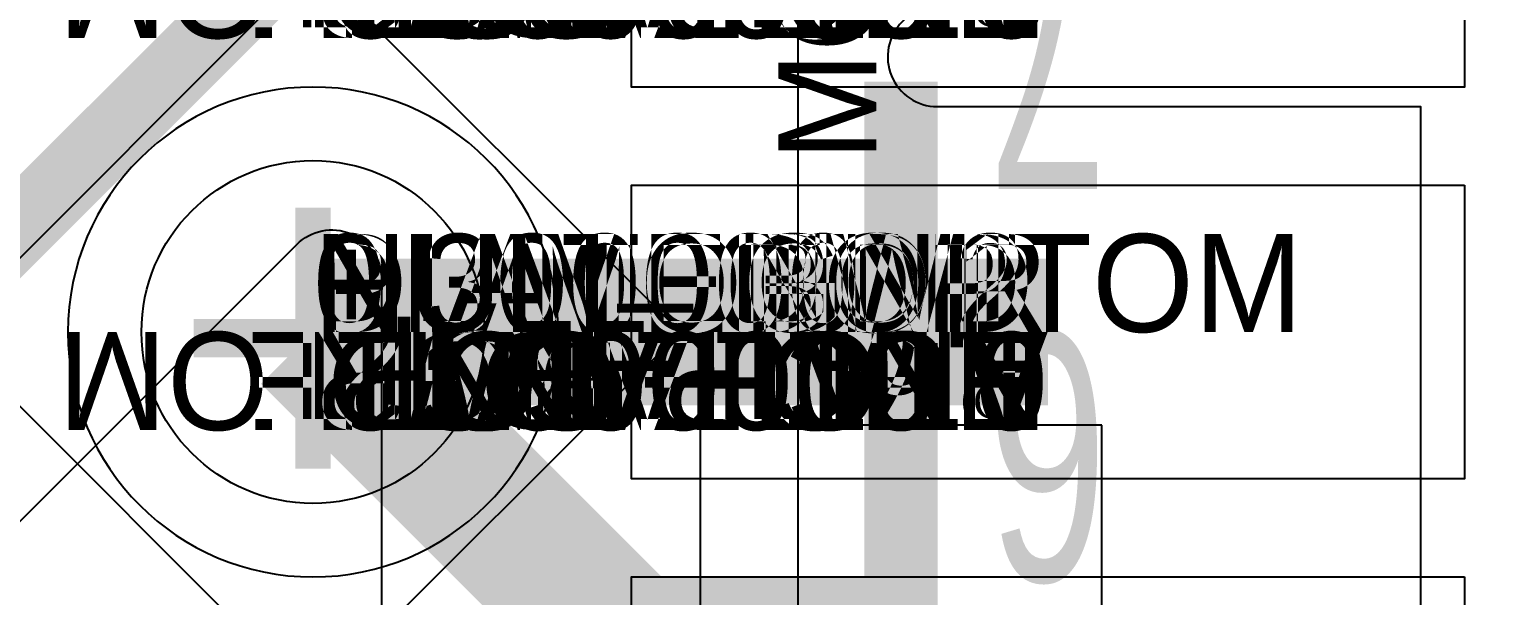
# Model space of a CAD drawing. Extents: x 0 to 323, y 0 to 320.
# Drawn here: x 146.621 to 149.618, y 45.462 to 46.618 of the extents above; entities that cross this region are included whole.
import ezdxf
from ezdxf.enums import TextEntityAlignment as Align

# ---------------------------------------------------------------- set-up
doc = ezdxf.new("R2010")
doc.units = 0
doc.header["$MEASUREMENT"] = 0
doc.layers.get('0').update_dxf_attribs({"linetype": 'CONTINUOUS'})
for name, color, linetype in [('CDN_FIGURES', 7, 'CONTINUOUS'), ('ETCH_BOTTOM', 7, 'CONTINUOUS'), ('ETCH_GND', 3, 'CONTINUOUS'), ('ETCH_INT1', 4, 'CONTINUOUS'), ('ETCH_INT2', 5, 'CONTINUOUS'), ('ETCH_PWR', 6, 'CONTINUOUS'), ('ETCH_TOP', 2, 'CONTINUOUS'), ('MANUFACTURING_NCLEGEND-1-6', 8, 'CONTINUOUS'), ('PACKAGE_GEOMETRY_ASSEMBLY_TOP', 11, 'CONTINUOUS'), ('PACKAGE_GEOMETRY_PIN_NUMBER', 9, 'CONTINUOUS')]:
    doc.layers.add(name, color=color, linetype=linetype)

# ---------------------------------------------------------------- blocks, each defined once
blk = doc.blocks.new('PAD_INFO')
for tag in ['SHAPE_TYPE', 'PAD_HEIGHT', 'PAD_LAYER', 'PAD_TYPE', 'PAD_WIDTH']:
    blk.add_attdef(tag, (0, 0), '', height=0.2)
at = {"flags": 2}
blk.add_attdef('CDN_TYPE', (0, 0), '', height=0.2, dxfattribs=at)
blk = doc.blocks.new('DRILL_INFO')
at = {"flags": 2}
blk.add_attdef('CDN_TYPE', (0, 0), '', height=0.2, dxfattribs=at)
for tag in ['FSHAPE', 'FCHAR', 'DRILL_HEIGHT', 'DIAMETER', 'PLATED', 'DRILL_WIDTH']:
    blk.add_attdef(tag, (0, 0), '', height=0.2)
blk = doc.blocks.new('VIA0700X0300')
at = {"layer": 'ETCH_BOTTOM'}
blk.add_circle((0, 0), 0.35, dxfattribs=at)
at = {"layer": 'ETCH_GND'}
blk.add_circle((0, 0), 0.35, dxfattribs=at)
at = {"layer": 'ETCH_INT1'}
blk.add_circle((0, 0), 0.35, dxfattribs=at)
at = {"layer": 'ETCH_INT2'}
blk.add_circle((0, 0), 0.35, dxfattribs=at)
at = {"layer": 'ETCH_PWR'}
blk.add_circle((0, 0), 0.35, dxfattribs=at)
at = {"layer": 'ETCH_TOP'}
blk.add_circle((0, 0), 0.35, dxfattribs=at)
ref = blk.add_blockref('PAD_INFO', (0, 0))
ref.add_attrib('PAD_LAYER', 'ETCH_TOP', (0, 0), dxfattribs={"height": 0.2})
ref.add_attrib('SHAPE_TYPE', 'NULL', (0, 0), dxfattribs={"height": 0.2})
ref.add_attrib('PAD_TYPE', 'ANTIPAD', (0, 0), dxfattribs={"height": 0.2})
ref.add_attrib('PAD_WIDTH', '0.000000', (0, 0), dxfattribs={"height": 0.2})
ref.add_attrib('PAD_HEIGHT', '0.000000', (0, 0), dxfattribs={"height": 0.2})
ref = blk.add_blockref('PAD_INFO', (0, 0))
ref.add_attrib('PAD_LAYER', 'ETCH_GND', (0, 0), dxfattribs={"height": 0.2})
ref.add_attrib('SHAPE_TYPE', 'NULL', (0, 0), dxfattribs={"height": 0.2})
ref.add_attrib('PAD_TYPE', 'ANTIPAD', (0, 0), dxfattribs={"height": 0.2})
ref.add_attrib('PAD_WIDTH', '0.000000', (0, 0), dxfattribs={"height": 0.2})
ref.add_attrib('PAD_HEIGHT', '0.000000', (0, 0), dxfattribs={"height": 0.2})
ref = blk.add_blockref('PAD_INFO', (0, 0))
ref.add_attrib('PAD_LAYER', 'ETCH_INT1', (0, 0), dxfattribs={"height": 0.2})
ref.add_attrib('SHAPE_TYPE', 'NULL', (0, 0), dxfattribs={"height": 0.2})
ref.add_attrib('PAD_TYPE', 'ANTIPAD', (0, 0), dxfattribs={"height": 0.2})
ref.add_attrib('PAD_WIDTH', '0.000000', (0, 0), dxfattribs={"height": 0.2})
ref.add_attrib('PAD_HEIGHT', '0.000000', (0, 0), dxfattribs={"height": 0.2})
ref = blk.add_blockref('PAD_INFO', (0, 0))
ref.add_attrib('PAD_LAYER', 'ETCH_INT2', (0, 0), dxfattribs={"height": 0.2})
ref.add_attrib('SHAPE_TYPE', 'NULL', (0, 0), dxfattribs={"height": 0.2})
ref.add_attrib('PAD_TYPE', 'ANTIPAD', (0, 0), dxfattribs={"height": 0.2})
ref.add_attrib('PAD_WIDTH', '0.000000', (0, 0), dxfattribs={"height": 0.2})
ref.add_attrib('PAD_HEIGHT', '0.000000', (0, 0), dxfattribs={"height": 0.2})
ref = blk.add_blockref('PAD_INFO', (0, 0))
ref.add_attrib('PAD_LAYER', 'ETCH_PWR', (0, 0), dxfattribs={"height": 0.2})
ref.add_attrib('SHAPE_TYPE', 'NULL', (0, 0), dxfattribs={"height": 0.2})
ref.add_attrib('PAD_TYPE', 'ANTIPAD', (0, 0), dxfattribs={"height": 0.2})
ref.add_attrib('PAD_WIDTH', '0.000000', (0, 0), dxfattribs={"height": 0.2})
ref.add_attrib('PAD_HEIGHT', '0.000000', (0, 0), dxfattribs={"height": 0.2})
ref = blk.add_blockref('PAD_INFO', (0, 0))
ref.add_attrib('PAD_LAYER', 'ETCH_BOTTOM', (0, 0), dxfattribs={"height": 0.2})
ref.add_attrib('SHAPE_TYPE', 'NULL', (0, 0), dxfattribs={"height": 0.2})
ref.add_attrib('PAD_TYPE', 'ANTIPAD', (0, 0), dxfattribs={"height": 0.2})
ref.add_attrib('PAD_WIDTH', '0.000000', (0, 0), dxfattribs={"height": 0.2})
ref.add_attrib('PAD_HEIGHT', '0.000000', (0, 0), dxfattribs={"height": 0.2})
ref = blk.add_blockref('PAD_INFO', (0, 0))
ref.add_attrib('PAD_LAYER', 'ETCH_TOP', (0, 0), dxfattribs={"height": 0.2})
ref.add_attrib('SHAPE_TYPE', 'NULL', (0, 0), dxfattribs={"height": 0.2})
ref.add_attrib('PAD_TYPE', 'THERMAL', (0, 0), dxfattribs={"height": 0.2})
ref.add_attrib('PAD_WIDTH', '0.000000', (0, 0), dxfattribs={"height": 0.2})
ref.add_attrib('PAD_HEIGHT', '0.000000', (0, 0), dxfattribs={"height": 0.2})
ref = blk.add_blockref('PAD_INFO', (0, 0))
ref.add_attrib('PAD_LAYER', 'ETCH_GND', (0, 0), dxfattribs={"height": 0.2})
ref.add_attrib('SHAPE_TYPE', 'NULL', (0, 0), dxfattribs={"height": 0.2})
ref.add_attrib('PAD_TYPE', 'THERMAL', (0, 0), dxfattribs={"height": 0.2})
ref.add_attrib('PAD_WIDTH', '0.000000', (0, 0), dxfattribs={"height": 0.2})
ref.add_attrib('PAD_HEIGHT', '0.000000', (0, 0), dxfattribs={"height": 0.2})
ref = blk.add_blockref('PAD_INFO', (0, 0))
ref.add_attrib('PAD_LAYER', 'ETCH_INT1', (0, 0), dxfattribs={"height": 0.2})
ref.add_attrib('SHAPE_TYPE', 'NULL', (0, 0), dxfattribs={"height": 0.2})
ref.add_attrib('PAD_TYPE', 'THERMAL', (0, 0), dxfattribs={"height": 0.2})
ref.add_attrib('PAD_WIDTH', '0.000000', (0, 0), dxfattribs={"height": 0.2})
ref.add_attrib('PAD_HEIGHT', '0.000000', (0, 0), dxfattribs={"height": 0.2})
ref = blk.add_blockref('PAD_INFO', (0, 0))
ref.add_attrib('PAD_LAYER', 'ETCH_INT2', (0, 0), dxfattribs={"height": 0.2})
ref.add_attrib('SHAPE_TYPE', 'NULL', (0, 0), dxfattribs={"height": 0.2})
ref.add_attrib('PAD_TYPE', 'THERMAL', (0, 0), dxfattribs={"height": 0.2})
ref.add_attrib('PAD_WIDTH', '0.000000', (0, 0), dxfattribs={"height": 0.2})
ref.add_attrib('PAD_HEIGHT', '0.000000', (0, 0), dxfattribs={"height": 0.2})
ref = blk.add_blockref('PAD_INFO', (0, 0))
ref.add_attrib('PAD_LAYER', 'ETCH_PWR', (0, 0), dxfattribs={"height": 0.2})
ref.add_attrib('SHAPE_TYPE', 'NULL', (0, 0), dxfattribs={"height": 0.2})
ref.add_attrib('PAD_TYPE', 'THERMAL', (0, 0), dxfattribs={"height": 0.2})
ref.add_attrib('PAD_WIDTH', '0.000000', (0, 0), dxfattribs={"height": 0.2})
ref.add_attrib('PAD_HEIGHT', '0.000000', (0, 0), dxfattribs={"height": 0.2})
ref = blk.add_blockref('PAD_INFO', (0, 0))
ref.add_attrib('PAD_LAYER', 'ETCH_BOTTOM', (0, 0), dxfattribs={"height": 0.2})
ref.add_attrib('SHAPE_TYPE', 'NULL', (0, 0), dxfattribs={"height": 0.2})
ref.add_attrib('PAD_TYPE', 'THERMAL', (0, 0), dxfattribs={"height": 0.2})
ref.add_attrib('PAD_WIDTH', '0.000000', (0, 0), dxfattribs={"height": 0.2})
ref.add_attrib('PAD_HEIGHT', '0.000000', (0, 0), dxfattribs={"height": 0.2})
ref = blk.add_blockref('PAD_INFO', (0, 0))
ref.add_attrib('PAD_LAYER', 'ETCH_TOP', (0, 0), dxfattribs={"height": 0.2})
ref.add_attrib('SHAPE_TYPE', 'CIRCLE', (0, 0), dxfattribs={"height": 0.2})
ref.add_attrib('PAD_TYPE', 'REGULAR', (0, 0), dxfattribs={"height": 0.2})
ref.add_attrib('PAD_WIDTH', '0.700000', (0, 0), dxfattribs={"height": 0.2})
ref.add_attrib('PAD_HEIGHT', '0.700000', (0, 0), dxfattribs={"height": 0.2})
ref = blk.add_blockref('PAD_INFO', (0, 0))
ref.add_attrib('PAD_LAYER', 'ETCH_GND', (0, 0), dxfattribs={"height": 0.2})
ref.add_attrib('SHAPE_TYPE', 'CIRCLE', (0, 0), dxfattribs={"height": 0.2})
ref.add_attrib('PAD_TYPE', 'REGULAR', (0, 0), dxfattribs={"height": 0.2})
ref.add_attrib('PAD_WIDTH', '0.700000', (0, 0), dxfattribs={"height": 0.2})
ref.add_attrib('PAD_HEIGHT', '0.700000', (0, 0), dxfattribs={"height": 0.2})
ref = blk.add_blockref('PAD_INFO', (0, 0))
ref.add_attrib('PAD_LAYER', 'ETCH_INT1', (0, 0), dxfattribs={"height": 0.2})
ref.add_attrib('SHAPE_TYPE', 'CIRCLE', (0, 0), dxfattribs={"height": 0.2})
ref.add_attrib('PAD_TYPE', 'REGULAR', (0, 0), dxfattribs={"height": 0.2})
ref.add_attrib('PAD_WIDTH', '0.700000', (0, 0), dxfattribs={"height": 0.2})
ref.add_attrib('PAD_HEIGHT', '0.700000', (0, 0), dxfattribs={"height": 0.2})
ref = blk.add_blockref('PAD_INFO', (0, 0))
ref.add_attrib('PAD_LAYER', 'ETCH_INT2', (0, 0), dxfattribs={"height": 0.2})
ref.add_attrib('SHAPE_TYPE', 'CIRCLE', (0, 0), dxfattribs={"height": 0.2})
ref.add_attrib('PAD_TYPE', 'REGULAR', (0, 0), dxfattribs={"height": 0.2})
ref.add_attrib('PAD_WIDTH', '0.700000', (0, 0), dxfattribs={"height": 0.2})
ref.add_attrib('PAD_HEIGHT', '0.700000', (0, 0), dxfattribs={"height": 0.2})
ref = blk.add_blockref('PAD_INFO', (0, 0))
ref.add_attrib('PAD_LAYER', 'ETCH_PWR', (0, 0), dxfattribs={"height": 0.2})
ref.add_attrib('SHAPE_TYPE', 'CIRCLE', (0, 0), dxfattribs={"height": 0.2})
ref.add_attrib('PAD_TYPE', 'REGULAR', (0, 0), dxfattribs={"height": 0.2})
ref.add_attrib('PAD_WIDTH', '0.700000', (0, 0), dxfattribs={"height": 0.2})
ref.add_attrib('PAD_HEIGHT', '0.700000', (0, 0), dxfattribs={"height": 0.2})
ref = blk.add_blockref('PAD_INFO', (0, 0))
ref.add_attrib('PAD_LAYER', 'ETCH_BOTTOM', (0, 0), dxfattribs={"height": 0.2})
ref.add_attrib('SHAPE_TYPE', 'CIRCLE', (0, 0), dxfattribs={"height": 0.2})
ref.add_attrib('PAD_TYPE', 'REGULAR', (0, 0), dxfattribs={"height": 0.2})
ref.add_attrib('PAD_WIDTH', '0.700000', (0, 0), dxfattribs={"height": 0.2})
ref.add_attrib('PAD_HEIGHT', '0.700000', (0, 0), dxfattribs={"height": 0.2})
ref = blk.add_blockref('DRILL_INFO', (0, 0))
ref.add_attrib('DIAMETER', '0.300000', (0, 0), dxfattribs={"height": 0.2})
ref.add_attrib('PLATED', 'PLATED', (0, 0), dxfattribs={"height": 0.2})
ref.add_attrib('FSHAPE', 'DIAMOND', (0, 0), dxfattribs={"height": 0.2})
ref.add_attrib('FCHAR', '+', (0, 0), dxfattribs={"height": 0.2})
ref.add_attrib('DRILL_WIDTH', '1.500000', (0, 0), dxfattribs={"height": 0.2})
ref.add_attrib('DRILL_HEIGHT', '1.500000', (0, 0), dxfattribs={"height": 0.2})
for tag in ['CDN_TYPE', 'PIN']:
    blk.add_attdef(tag, (0, 0), '', height=0.2)
at = {"flags": 2}
for tag in ['PSTKNAME', 'BBV']:
    blk.add_attdef(tag, (0, 0), '', height=0.2, dxfattribs=at)
blk = doc.blocks.new('FIGURE_DIAMOND')
at = {"layer": 'CDN_FIGURES'}
blk.add_lwpolyline([(-0.5, 0), (0, 0.5), (0.5, 0), (0, -0.5)], close=True, dxfattribs=at)
blk = doc.blocks.new('RC1700X0600TS_NS')
at = {"layer": 'ETCH_TOP'}
blk.add_lwpolyline([(-0.85, -0.3), (-0.85, 0.3), (0.85, 0.3), (0.85, -0.3)], close=True, dxfattribs=at)
ref = blk.add_blockref('PAD_INFO', (0, 0))
ref.add_attrib('PAD_LAYER', 'ETCH_TOP', (0, 0), dxfattribs={"height": 0.2})
ref.add_attrib('SHAPE_TYPE', 'NULL', (0, 0), dxfattribs={"height": 0.2})
ref.add_attrib('PAD_TYPE', 'ANTIPAD', (0, 0), dxfattribs={"height": 0.2})
ref.add_attrib('PAD_WIDTH', '0.000000', (0, 0), dxfattribs={"height": 0.2})
ref.add_attrib('PAD_HEIGHT', '0.000000', (0, 0), dxfattribs={"height": 0.2})
ref = blk.add_blockref('PAD_INFO', (0, 0))
ref.add_attrib('PAD_LAYER', 'ETCH_GND', (0, 0), dxfattribs={"height": 0.2})
ref.add_attrib('SHAPE_TYPE', 'NULL', (0, 0), dxfattribs={"height": 0.2})
ref.add_attrib('PAD_TYPE', 'ANTIPAD', (0, 0), dxfattribs={"height": 0.2})
ref.add_attrib('PAD_WIDTH', '0.000000', (0, 0), dxfattribs={"height": 0.2})
ref.add_attrib('PAD_HEIGHT', '0.000000', (0, 0), dxfattribs={"height": 0.2})
ref = blk.add_blockref('PAD_INFO', (0, 0))
ref.add_attrib('PAD_LAYER', 'ETCH_INT1', (0, 0), dxfattribs={"height": 0.2})
ref.add_attrib('SHAPE_TYPE', 'NULL', (0, 0), dxfattribs={"height": 0.2})
ref.add_attrib('PAD_TYPE', 'ANTIPAD', (0, 0), dxfattribs={"height": 0.2})
ref.add_attrib('PAD_WIDTH', '0.000000', (0, 0), dxfattribs={"height": 0.2})
ref.add_attrib('PAD_HEIGHT', '0.000000', (0, 0), dxfattribs={"height": 0.2})
ref = blk.add_blockref('PAD_INFO', (0, 0))
ref.add_attrib('PAD_LAYER', 'ETCH_INT2', (0, 0), dxfattribs={"height": 0.2})
ref.add_attrib('SHAPE_TYPE', 'NULL', (0, 0), dxfattribs={"height": 0.2})
ref.add_attrib('PAD_TYPE', 'ANTIPAD', (0, 0), dxfattribs={"height": 0.2})
ref.add_attrib('PAD_WIDTH', '0.000000', (0, 0), dxfattribs={"height": 0.2})
ref.add_attrib('PAD_HEIGHT', '0.000000', (0, 0), dxfattribs={"height": 0.2})
ref = blk.add_blockref('PAD_INFO', (0, 0))
ref.add_attrib('PAD_LAYER', 'ETCH_PWR', (0, 0), dxfattribs={"height": 0.2})
ref.add_attrib('SHAPE_TYPE', 'NULL', (0, 0), dxfattribs={"height": 0.2})
ref.add_attrib('PAD_TYPE', 'ANTIPAD', (0, 0), dxfattribs={"height": 0.2})
ref.add_attrib('PAD_WIDTH', '0.000000', (0, 0), dxfattribs={"height": 0.2})
ref.add_attrib('PAD_HEIGHT', '0.000000', (0, 0), dxfattribs={"height": 0.2})
ref = blk.add_blockref('PAD_INFO', (0, 0))
ref.add_attrib('PAD_LAYER', 'ETCH_BOTTOM', (0, 0), dxfattribs={"height": 0.2})
ref.add_attrib('SHAPE_TYPE', 'NULL', (0, 0), dxfattribs={"height": 0.2})
ref.add_attrib('PAD_TYPE', 'ANTIPAD', (0, 0), dxfattribs={"height": 0.2})
ref.add_attrib('PAD_WIDTH', '0.000000', (0, 0), dxfattribs={"height": 0.2})
ref.add_attrib('PAD_HEIGHT', '0.000000', (0, 0), dxfattribs={"height": 0.2})
ref = blk.add_blockref('PAD_INFO', (0, 0))
ref.add_attrib('PAD_LAYER', 'ETCH_TOP', (0, 0), dxfattribs={"height": 0.2})
ref.add_attrib('SHAPE_TYPE', 'NULL', (0, 0), dxfattribs={"height": 0.2})
ref.add_attrib('PAD_TYPE', 'THERMAL', (0, 0), dxfattribs={"height": 0.2})
ref.add_attrib('PAD_WIDTH', '0.000000', (0, 0), dxfattribs={"height": 0.2})
ref.add_attrib('PAD_HEIGHT', '0.000000', (0, 0), dxfattribs={"height": 0.2})
ref = blk.add_blockref('PAD_INFO', (0, 0))
ref.add_attrib('PAD_LAYER', 'ETCH_GND', (0, 0), dxfattribs={"height": 0.2})
ref.add_attrib('SHAPE_TYPE', 'NULL', (0, 0), dxfattribs={"height": 0.2})
ref.add_attrib('PAD_TYPE', 'THERMAL', (0, 0), dxfattribs={"height": 0.2})
ref.add_attrib('PAD_WIDTH', '0.000000', (0, 0), dxfattribs={"height": 0.2})
ref.add_attrib('PAD_HEIGHT', '0.000000', (0, 0), dxfattribs={"height": 0.2})
ref = blk.add_blockref('PAD_INFO', (0, 0))
ref.add_attrib('PAD_LAYER', 'ETCH_INT1', (0, 0), dxfattribs={"height": 0.2})
ref.add_attrib('SHAPE_TYPE', 'NULL', (0, 0), dxfattribs={"height": 0.2})
ref.add_attrib('PAD_TYPE', 'THERMAL', (0, 0), dxfattribs={"height": 0.2})
ref.add_attrib('PAD_WIDTH', '0.000000', (0, 0), dxfattribs={"height": 0.2})
ref.add_attrib('PAD_HEIGHT', '0.000000', (0, 0), dxfattribs={"height": 0.2})
ref = blk.add_blockref('PAD_INFO', (0, 0))
ref.add_attrib('PAD_LAYER', 'ETCH_INT2', (0, 0), dxfattribs={"height": 0.2})
ref.add_attrib('SHAPE_TYPE', 'NULL', (0, 0), dxfattribs={"height": 0.2})
ref.add_attrib('PAD_TYPE', 'THERMAL', (0, 0), dxfattribs={"height": 0.2})
ref.add_attrib('PAD_WIDTH', '0.000000', (0, 0), dxfattribs={"height": 0.2})
ref.add_attrib('PAD_HEIGHT', '0.000000', (0, 0), dxfattribs={"height": 0.2})
ref = blk.add_blockref('PAD_INFO', (0, 0))
ref.add_attrib('PAD_LAYER', 'ETCH_PWR', (0, 0), dxfattribs={"height": 0.2})
ref.add_attrib('SHAPE_TYPE', 'NULL', (0, 0), dxfattribs={"height": 0.2})
ref.add_attrib('PAD_TYPE', 'THERMAL', (0, 0), dxfattribs={"height": 0.2})
ref.add_attrib('PAD_WIDTH', '0.000000', (0, 0), dxfattribs={"height": 0.2})
ref.add_attrib('PAD_HEIGHT', '0.000000', (0, 0), dxfattribs={"height": 0.2})
ref = blk.add_blockref('PAD_INFO', (0, 0))
ref.add_attrib('PAD_LAYER', 'ETCH_BOTTOM', (0, 0), dxfattribs={"height": 0.2})
ref.add_attrib('SHAPE_TYPE', 'NULL', (0, 0), dxfattribs={"height": 0.2})
ref.add_attrib('PAD_TYPE', 'THERMAL', (0, 0), dxfattribs={"height": 0.2})
ref.add_attrib('PAD_WIDTH', '0.000000', (0, 0), dxfattribs={"height": 0.2})
ref.add_attrib('PAD_HEIGHT', '0.000000', (0, 0), dxfattribs={"height": 0.2})
ref = blk.add_blockref('PAD_INFO', (0, 0))
ref.add_attrib('PAD_LAYER', 'ETCH_TOP', (0, 0), dxfattribs={"height": 0.2})
ref.add_attrib('SHAPE_TYPE', 'RECTANGLE', (0, 0), dxfattribs={"height": 0.2})
ref.add_attrib('PAD_TYPE', 'REGULAR', (0, 0), dxfattribs={"height": 0.2})
ref.add_attrib('PAD_WIDTH', '1.700000', (0, 0), dxfattribs={"height": 0.2})
ref.add_attrib('PAD_HEIGHT', '0.600000', (0, 0), dxfattribs={"height": 0.2})
ref = blk.add_blockref('PAD_INFO', (0, 0))
ref.add_attrib('PAD_LAYER', 'ETCH_GND', (0, 0), dxfattribs={"height": 0.2})
ref.add_attrib('SHAPE_TYPE', 'NULL', (0, 0), dxfattribs={"height": 0.2})
ref.add_attrib('PAD_TYPE', 'REGULAR', (0, 0), dxfattribs={"height": 0.2})
ref.add_attrib('PAD_WIDTH', '0.000000', (0, 0), dxfattribs={"height": 0.2})
ref.add_attrib('PAD_HEIGHT', '0.000000', (0, 0), dxfattribs={"height": 0.2})
ref = blk.add_blockref('PAD_INFO', (0, 0))
ref.add_attrib('PAD_LAYER', 'ETCH_INT1', (0, 0), dxfattribs={"height": 0.2})
ref.add_attrib('SHAPE_TYPE', 'NULL', (0, 0), dxfattribs={"height": 0.2})
ref.add_attrib('PAD_TYPE', 'REGULAR', (0, 0), dxfattribs={"height": 0.2})
ref.add_attrib('PAD_WIDTH', '0.000000', (0, 0), dxfattribs={"height": 0.2})
ref.add_attrib('PAD_HEIGHT', '0.000000', (0, 0), dxfattribs={"height": 0.2})
ref = blk.add_blockref('PAD_INFO', (0, 0))
ref.add_attrib('PAD_LAYER', 'ETCH_INT2', (0, 0), dxfattribs={"height": 0.2})
ref.add_attrib('SHAPE_TYPE', 'NULL', (0, 0), dxfattribs={"height": 0.2})
ref.add_attrib('PAD_TYPE', 'REGULAR', (0, 0), dxfattribs={"height": 0.2})
ref.add_attrib('PAD_WIDTH', '0.000000', (0, 0), dxfattribs={"height": 0.2})
ref.add_attrib('PAD_HEIGHT', '0.000000', (0, 0), dxfattribs={"height": 0.2})
ref = blk.add_blockref('PAD_INFO', (0, 0))
ref.add_attrib('PAD_LAYER', 'ETCH_PWR', (0, 0), dxfattribs={"height": 0.2})
ref.add_attrib('SHAPE_TYPE', 'NULL', (0, 0), dxfattribs={"height": 0.2})
ref.add_attrib('PAD_TYPE', 'REGULAR', (0, 0), dxfattribs={"height": 0.2})
ref.add_attrib('PAD_WIDTH', '0.000000', (0, 0), dxfattribs={"height": 0.2})
ref.add_attrib('PAD_HEIGHT', '0.000000', (0, 0), dxfattribs={"height": 0.2})
ref = blk.add_blockref('PAD_INFO', (0, 0))
ref.add_attrib('PAD_LAYER', 'ETCH_BOTTOM', (0, 0), dxfattribs={"height": 0.2})
ref.add_attrib('SHAPE_TYPE', 'NULL', (0, 0), dxfattribs={"height": 0.2})
ref.add_attrib('PAD_TYPE', 'REGULAR', (0, 0), dxfattribs={"height": 0.2})
ref.add_attrib('PAD_WIDTH', '0.000000', (0, 0), dxfattribs={"height": 0.2})
ref.add_attrib('PAD_HEIGHT', '0.000000', (0, 0), dxfattribs={"height": 0.2})
ref = blk.add_blockref('DRILL_INFO', (0, 0))
ref.add_attrib('DIAMETER', '0.000000', (0, 0), dxfattribs={"height": 0.2})
ref.add_attrib('PLATED', 'PLATED', (0, 0), dxfattribs={"height": 0.2})
ref.add_attrib('FSHAPE', 'NULL', (0, 0), dxfattribs={"height": 0.2})
ref.add_attrib('DRILL_WIDTH', '0.000000', (0, 0), dxfattribs={"height": 0.2})
ref.add_attrib('DRILL_HEIGHT', '0.000000', (0, 0), dxfattribs={"height": 0.2})
for tag in ['CDN_TYPE', 'PIN']:
    blk.add_attdef(tag, (0, 0), '', height=0.2)
at = {"flags": 2}
for tag in ['PSTKNAME', 'BBV']:
    blk.add_attdef(tag, (0, 0), '', height=0.2, dxfattribs=at)
blk = doc.blocks.new('F177')
at = {"layer": 'PACKAGE_GEOMETRY_ASSEMBLY_TOP'}
blk.add_lwpolyline([(0.51, -21.65), (10.75, -21.65), (10.75, 0.85), (0.51, 0.85)], close=True, dxfattribs=at)
at = {"layer": 'ETCH_TOP'}
for p in [(0, -4), (0, -4.8), (0, -3.2)]:
    blk.add_blockref('RC1700X0600TS_NS', p, dxfattribs=at)
at = {"flags": 2}
for tag in ['SYMBOL_TYPE', 'CDN_TYPE', 'REFDES']:
    blk.add_attdef(tag, (0, 0), '', height=0.2, dxfattribs=at)
blk = doc.blocks.new('RC0920X0820TS')
at = {"layer": 'ETCH_TOP'}
blk.add_lwpolyline([(-0.46, -0.41), (-0.46, 0.41), (0.46, 0.41), (0.46, -0.41)], close=True, dxfattribs=at)
ref = blk.add_blockref('PAD_INFO', (0, 0))
ref.add_attrib('PAD_LAYER', 'ETCH_TOP', (0, 0), dxfattribs={"height": 0.2})
ref.add_attrib('SHAPE_TYPE', 'NULL', (0, 0), dxfattribs={"height": 0.2})
ref.add_attrib('PAD_TYPE', 'ANTIPAD', (0, 0), dxfattribs={"height": 0.2})
ref.add_attrib('PAD_WIDTH', '0.000000', (0, 0), dxfattribs={"height": 0.2})
ref.add_attrib('PAD_HEIGHT', '0.000000', (0, 0), dxfattribs={"height": 0.2})
ref = blk.add_blockref('PAD_INFO', (0, 0))
ref.add_attrib('PAD_LAYER', 'ETCH_GND', (0, 0), dxfattribs={"height": 0.2})
ref.add_attrib('SHAPE_TYPE', 'NULL', (0, 0), dxfattribs={"height": 0.2})
ref.add_attrib('PAD_TYPE', 'ANTIPAD', (0, 0), dxfattribs={"height": 0.2})
ref.add_attrib('PAD_WIDTH', '0.000000', (0, 0), dxfattribs={"height": 0.2})
ref.add_attrib('PAD_HEIGHT', '0.000000', (0, 0), dxfattribs={"height": 0.2})
ref = blk.add_blockref('PAD_INFO', (0, 0))
ref.add_attrib('PAD_LAYER', 'ETCH_INT1', (0, 0), dxfattribs={"height": 0.2})
ref.add_attrib('SHAPE_TYPE', 'NULL', (0, 0), dxfattribs={"height": 0.2})
ref.add_attrib('PAD_TYPE', 'ANTIPAD', (0, 0), dxfattribs={"height": 0.2})
ref.add_attrib('PAD_WIDTH', '0.000000', (0, 0), dxfattribs={"height": 0.2})
ref.add_attrib('PAD_HEIGHT', '0.000000', (0, 0), dxfattribs={"height": 0.2})
ref = blk.add_blockref('PAD_INFO', (0, 0))
ref.add_attrib('PAD_LAYER', 'ETCH_INT2', (0, 0), dxfattribs={"height": 0.2})
ref.add_attrib('SHAPE_TYPE', 'NULL', (0, 0), dxfattribs={"height": 0.2})
ref.add_attrib('PAD_TYPE', 'ANTIPAD', (0, 0), dxfattribs={"height": 0.2})
ref.add_attrib('PAD_WIDTH', '0.000000', (0, 0), dxfattribs={"height": 0.2})
ref.add_attrib('PAD_HEIGHT', '0.000000', (0, 0), dxfattribs={"height": 0.2})
ref = blk.add_blockref('PAD_INFO', (0, 0))
ref.add_attrib('PAD_LAYER', 'ETCH_PWR', (0, 0), dxfattribs={"height": 0.2})
ref.add_attrib('SHAPE_TYPE', 'NULL', (0, 0), dxfattribs={"height": 0.2})
ref.add_attrib('PAD_TYPE', 'ANTIPAD', (0, 0), dxfattribs={"height": 0.2})
ref.add_attrib('PAD_WIDTH', '0.000000', (0, 0), dxfattribs={"height": 0.2})
ref.add_attrib('PAD_HEIGHT', '0.000000', (0, 0), dxfattribs={"height": 0.2})
ref = blk.add_blockref('PAD_INFO', (0, 0))
ref.add_attrib('PAD_LAYER', 'ETCH_BOTTOM', (0, 0), dxfattribs={"height": 0.2})
ref.add_attrib('SHAPE_TYPE', 'NULL', (0, 0), dxfattribs={"height": 0.2})
ref.add_attrib('PAD_TYPE', 'ANTIPAD', (0, 0), dxfattribs={"height": 0.2})
ref.add_attrib('PAD_WIDTH', '0.000000', (0, 0), dxfattribs={"height": 0.2})
ref.add_attrib('PAD_HEIGHT', '0.000000', (0, 0), dxfattribs={"height": 0.2})
ref = blk.add_blockref('PAD_INFO', (0, 0))
ref.add_attrib('PAD_LAYER', 'ETCH_TOP', (0, 0), dxfattribs={"height": 0.2})
ref.add_attrib('SHAPE_TYPE', 'NULL', (0, 0), dxfattribs={"height": 0.2})
ref.add_attrib('PAD_TYPE', 'THERMAL', (0, 0), dxfattribs={"height": 0.2})
ref.add_attrib('PAD_WIDTH', '0.000000', (0, 0), dxfattribs={"height": 0.2})
ref.add_attrib('PAD_HEIGHT', '0.000000', (0, 0), dxfattribs={"height": 0.2})
ref = blk.add_blockref('PAD_INFO', (0, 0))
ref.add_attrib('PAD_LAYER', 'ETCH_GND', (0, 0), dxfattribs={"height": 0.2})
ref.add_attrib('SHAPE_TYPE', 'NULL', (0, 0), dxfattribs={"height": 0.2})
ref.add_attrib('PAD_TYPE', 'THERMAL', (0, 0), dxfattribs={"height": 0.2})
ref.add_attrib('PAD_WIDTH', '0.000000', (0, 0), dxfattribs={"height": 0.2})
ref.add_attrib('PAD_HEIGHT', '0.000000', (0, 0), dxfattribs={"height": 0.2})
ref = blk.add_blockref('PAD_INFO', (0, 0))
ref.add_attrib('PAD_LAYER', 'ETCH_INT1', (0, 0), dxfattribs={"height": 0.2})
ref.add_attrib('SHAPE_TYPE', 'NULL', (0, 0), dxfattribs={"height": 0.2})
ref.add_attrib('PAD_TYPE', 'THERMAL', (0, 0), dxfattribs={"height": 0.2})
ref.add_attrib('PAD_WIDTH', '0.000000', (0, 0), dxfattribs={"height": 0.2})
ref.add_attrib('PAD_HEIGHT', '0.000000', (0, 0), dxfattribs={"height": 0.2})
ref = blk.add_blockref('PAD_INFO', (0, 0))
ref.add_attrib('PAD_LAYER', 'ETCH_INT2', (0, 0), dxfattribs={"height": 0.2})
ref.add_attrib('SHAPE_TYPE', 'NULL', (0, 0), dxfattribs={"height": 0.2})
ref.add_attrib('PAD_TYPE', 'THERMAL', (0, 0), dxfattribs={"height": 0.2})
ref.add_attrib('PAD_WIDTH', '0.000000', (0, 0), dxfattribs={"height": 0.2})
ref.add_attrib('PAD_HEIGHT', '0.000000', (0, 0), dxfattribs={"height": 0.2})
ref = blk.add_blockref('PAD_INFO', (0, 0))
ref.add_attrib('PAD_LAYER', 'ETCH_PWR', (0, 0), dxfattribs={"height": 0.2})
ref.add_attrib('SHAPE_TYPE', 'NULL', (0, 0), dxfattribs={"height": 0.2})
ref.add_attrib('PAD_TYPE', 'THERMAL', (0, 0), dxfattribs={"height": 0.2})
ref.add_attrib('PAD_WIDTH', '0.000000', (0, 0), dxfattribs={"height": 0.2})
ref.add_attrib('PAD_HEIGHT', '0.000000', (0, 0), dxfattribs={"height": 0.2})
ref = blk.add_blockref('PAD_INFO', (0, 0))
ref.add_attrib('PAD_LAYER', 'ETCH_BOTTOM', (0, 0), dxfattribs={"height": 0.2})
ref.add_attrib('SHAPE_TYPE', 'NULL', (0, 0), dxfattribs={"height": 0.2})
ref.add_attrib('PAD_TYPE', 'THERMAL', (0, 0), dxfattribs={"height": 0.2})
ref.add_attrib('PAD_WIDTH', '0.000000', (0, 0), dxfattribs={"height": 0.2})
ref.add_attrib('PAD_HEIGHT', '0.000000', (0, 0), dxfattribs={"height": 0.2})
ref = blk.add_blockref('PAD_INFO', (0, 0))
ref.add_attrib('PAD_LAYER', 'ETCH_TOP', (0, 0), dxfattribs={"height": 0.2})
ref.add_attrib('SHAPE_TYPE', 'RECTANGLE', (0, 0), dxfattribs={"height": 0.2})
ref.add_attrib('PAD_TYPE', 'REGULAR', (0, 0), dxfattribs={"height": 0.2})
ref.add_attrib('PAD_WIDTH', '0.920000', (0, 0), dxfattribs={"height": 0.2})
ref.add_attrib('PAD_HEIGHT', '0.820000', (0, 0), dxfattribs={"height": 0.2})
ref = blk.add_blockref('PAD_INFO', (0, 0))
ref.add_attrib('PAD_LAYER', 'ETCH_GND', (0, 0), dxfattribs={"height": 0.2})
ref.add_attrib('SHAPE_TYPE', 'NULL', (0, 0), dxfattribs={"height": 0.2})
ref.add_attrib('PAD_TYPE', 'REGULAR', (0, 0), dxfattribs={"height": 0.2})
ref.add_attrib('PAD_WIDTH', '0.000000', (0, 0), dxfattribs={"height": 0.2})
ref.add_attrib('PAD_HEIGHT', '0.000000', (0, 0), dxfattribs={"height": 0.2})
ref = blk.add_blockref('PAD_INFO', (0, 0))
ref.add_attrib('PAD_LAYER', 'ETCH_INT1', (0, 0), dxfattribs={"height": 0.2})
ref.add_attrib('SHAPE_TYPE', 'NULL', (0, 0), dxfattribs={"height": 0.2})
ref.add_attrib('PAD_TYPE', 'REGULAR', (0, 0), dxfattribs={"height": 0.2})
ref.add_attrib('PAD_WIDTH', '0.000000', (0, 0), dxfattribs={"height": 0.2})
ref.add_attrib('PAD_HEIGHT', '0.000000', (0, 0), dxfattribs={"height": 0.2})
ref = blk.add_blockref('PAD_INFO', (0, 0))
ref.add_attrib('PAD_LAYER', 'ETCH_INT2', (0, 0), dxfattribs={"height": 0.2})
ref.add_attrib('SHAPE_TYPE', 'NULL', (0, 0), dxfattribs={"height": 0.2})
ref.add_attrib('PAD_TYPE', 'REGULAR', (0, 0), dxfattribs={"height": 0.2})
ref.add_attrib('PAD_WIDTH', '0.000000', (0, 0), dxfattribs={"height": 0.2})
ref.add_attrib('PAD_HEIGHT', '0.000000', (0, 0), dxfattribs={"height": 0.2})
ref = blk.add_blockref('PAD_INFO', (0, 0))
ref.add_attrib('PAD_LAYER', 'ETCH_PWR', (0, 0), dxfattribs={"height": 0.2})
ref.add_attrib('SHAPE_TYPE', 'NULL', (0, 0), dxfattribs={"height": 0.2})
ref.add_attrib('PAD_TYPE', 'REGULAR', (0, 0), dxfattribs={"height": 0.2})
ref.add_attrib('PAD_WIDTH', '0.000000', (0, 0), dxfattribs={"height": 0.2})
ref.add_attrib('PAD_HEIGHT', '0.000000', (0, 0), dxfattribs={"height": 0.2})
ref = blk.add_blockref('PAD_INFO', (0, 0))
ref.add_attrib('PAD_LAYER', 'ETCH_BOTTOM', (0, 0), dxfattribs={"height": 0.2})
ref.add_attrib('SHAPE_TYPE', 'NULL', (0, 0), dxfattribs={"height": 0.2})
ref.add_attrib('PAD_TYPE', 'REGULAR', (0, 0), dxfattribs={"height": 0.2})
ref.add_attrib('PAD_WIDTH', '0.000000', (0, 0), dxfattribs={"height": 0.2})
ref.add_attrib('PAD_HEIGHT', '0.000000', (0, 0), dxfattribs={"height": 0.2})
ref = blk.add_blockref('DRILL_INFO', (0, 0))
ref.add_attrib('DIAMETER', '0.000000', (0, 0), dxfattribs={"height": 0.2})
ref.add_attrib('PLATED', 'PLATED', (0, 0), dxfattribs={"height": 0.2})
ref.add_attrib('FSHAPE', 'NULL', (0, 0), dxfattribs={"height": 0.2})
ref.add_attrib('DRILL_WIDTH', '0.000000', (0, 0), dxfattribs={"height": 0.2})
ref.add_attrib('DRILL_HEIGHT', '0.000000', (0, 0), dxfattribs={"height": 0.2})
for tag in ['CDN_TYPE', 'PIN']:
    blk.add_attdef(tag, (0, 0), '', height=0.2)
at = {"flags": 2}
for tag in ['PSTKNAME', 'BBV']:
    blk.add_attdef(tag, (0, 0), '', height=0.2, dxfattribs=at)
blk = doc.blocks.new('F270')
at = {"layer": 'ETCH_TOP'}
ref = blk.add_blockref('RC0920X0820TS', (0, 0), dxfattribs=at)
ref.add_attrib('CDN_TYPE', 'PIN', (0, 0), dxfattribs={"height": 0.2})
ref.add_attrib('PIN', '1', (0, 0), dxfattribs={"height": 0.2})
ref = blk.add_blockref('RC0920X0820TS', (1.18, 0), dxfattribs=at)
ref.add_attrib('CDN_TYPE', 'PIN', (0, 0), dxfattribs={"height": 0.2})
ref.add_attrib('PIN', '2', (0, 0), dxfattribs={"height": 0.2})
at = {"flags": 2}
for tag in ['SYMBOL_TYPE', 'CDN_TYPE', 'REFDES']:
    blk.add_attdef(tag, (0, 0), '', height=0.2, dxfattribs=at)

msp = doc.modelspace()

# ---------------------------------------------------------------- linework, layer by layer
at = {"layer": 'ETCH_BOTTOM'}
for points, format in [([(149.5601, 51.5439), (149.5601, 49.9399), (149.4101, 49.9399), (149.4101, 49.8061, 0.668179), (149.5832, 49.7344), (149.8496, 50.0008), (149.8503, 50.0207, -2.301111), (150.4707, 49.4003), (150.4508, 49.3996), (149.4101, 48.3589), (149.4101, 47.2599), (149.0293, 47.2599), (148.4026, 46.6332, 0.668179), (148.4743, 46.4601), (149.4601, 46.4601), (149.4601, 44.7818, 0.746943), (149.6466, 44.7266, -3.378646), (149.6466, 44.0734, 0.746943), (149.4601, 44.0182), (149.4601, 43.2501)], "xyb"), ([(109.4, 37.8, 0.15, 0.15, 0), (109.325, 37.725, 0.15, 0.15, 0), (109.325, 36.1875, 0.15, 0.15, 0), (112.0375, 33.475, 0.15, 0.15, 0), (133.8618, 33.475, 0.15, 0.15, 0), (147.3588, 46.972, 0.15, 0.15, 0), (148.1402, 46.972, 0.15, 0.15, 0), (148.985, 47.8168, 0.15, 0.15, 0), (148.985, 48.535, 0.15, 0.15, 0), (150.45, 50, 0.15, 0.15, 0)], "xyseb"), ([(148.4, 45.35, 0.15, 0.15, 0), (148.4, 46.5108, 0.15, 0.15, 0)], "xyseb"), ([(148.4, 45.35, 0.3, 0.3, 0), (147.85, 45.35, 0.3, 0.3, 0), (147.2, 46, 0.3, 0.3, 0)], "xyseb")]:
    msp.add_lwpolyline(points, format=format, dxfattribs=at)
msp.add_lwpolyline([(134.8329, 33.6001, -0.668179), (134.7612, 33.7732), (147.1668, 46.1788, -0.668179), (147.3399, 46.1071), (147.3399, 44.77), (147.2888, 44.77), (147.2885, 44.77, 1.014267), (147.2885, 43.57), (147.2888, 43.57), (147.3399, 43.57), (147.3399, 43.5004, -0.430499), (147.2329, 43.3992, 0.988461), (147.1532, 42.2017), (147.1999, 42.1981), (147.1999, 41.9964), (147.1726, 41.9822, 0.606457), (147.1726, 40.9178), (147.1999, 40.9036), (147.1999, 39.1999), (150.0001, 39.1999), (150.0001, 39.6899), (150.5071, 39.6899, -0.668179), (150.5788, 39.5168), (144.6621, 33.6001)], format="xyb", close=True, dxfattribs=at)
at = {"layer": 'ETCH_PWR'}
msp.add_lwpolyline([(147.7001, 46, 1), (146.6999, 46, 1)], format="xyb", close=True, dxfattribs=at)
at = {"layer": 'ETCH_TOP'}
msp.add_lwpolyline([(148.7, 46, 0.3, 0.3, 0), (147.2, 46, 0.3, 0.3, 0)], format="xyseb", dxfattribs=at)

# ---------------------------------------------------------------- block references
at = {"rotation": 180}
msp.add_blockref('F177', (148.7, 42), dxfattribs=at)
at = {"xscale": -1, "rotation": 90}
for p in [(148.35, 49.55), (148.4, 45.35)]:
    msp.add_blockref('F270', p, dxfattribs=at)
at = {"layer": 'ETCH_TOP'}
msp.add_blockref('VIA0700X0300', (147.2, 46), dxfattribs=at)
at = {"layer": 'MANUFACTURING_NCLEGEND-1-6', "xscale": 1.5, "yscale": 1.5}
msp.add_blockref('FIGURE_DIAMOND', (147.2, 46), dxfattribs=at)

# ---------------------------------------------------------------- texts
at = {"layer": 'MANUFACTURING_NCLEGEND-1-6'}
msp.add_text('+', height=0.75, dxfattribs=at).set_placement((147.2, 46), align=Align.MIDDLE_CENTER)
at = {"layer": 'PACKAGE_GEOMETRY_PIN_NUMBER', "width": 0.649606}
for s, p in [('7', (148.7, 46.8)), ('6', (148.7, 46))]:
    msp.add_text(s, height=0.508, rotation=180, dxfattribs=at).set_placement(p, align=Align.CENTER)

doc.saveas('drawing.dxf')
